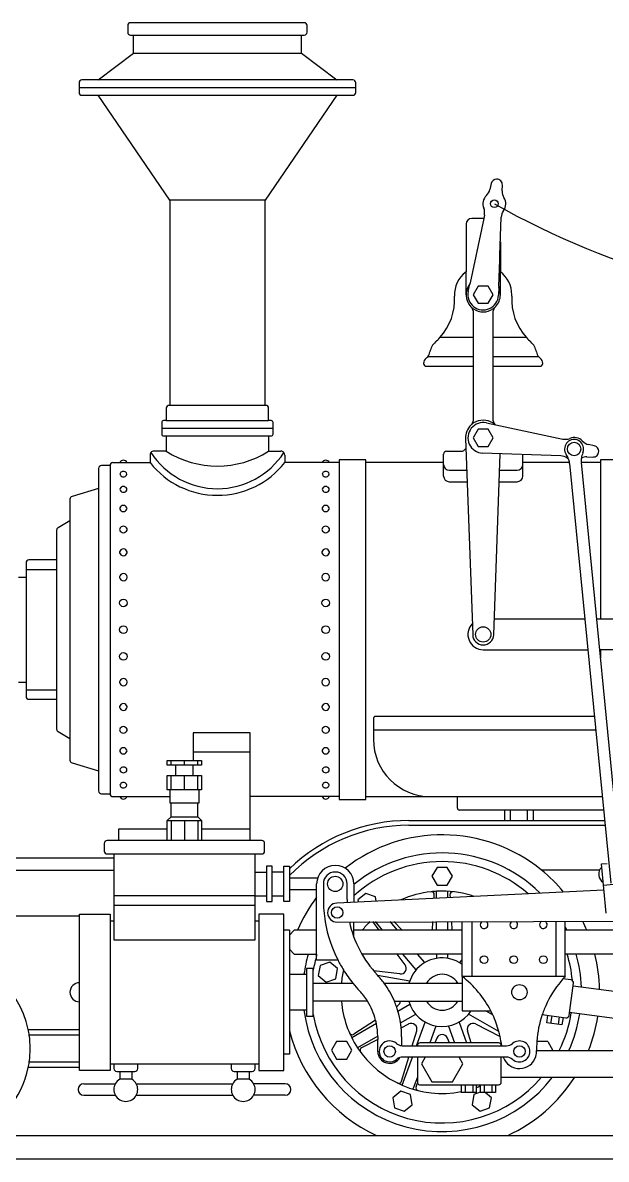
# Model space of a CAD drawing. Extents: x 0 to 30, y 0 to 8.9.
# Drawn here: x 5.57 to 10.15, y 0 to 8.93 of the extents above; entities that cross this region are included whole.
import ezdxf

# ---------------------------------------------------------------- set-up
doc = ezdxf.new("R2010")
doc.units = 0

msp = doc.modelspace()

# ---------------------------------------------------------------- linework, layer by layer
at = {"color": 7, "linetype": 'CONTINUOUS'}
for p, q in [((6.39375, 8.91), (6.39375, 8.8575)), ((7.78125, 8.9325), (6.41625, 8.9325)), ((7.80375, 8.8575), (7.80375, 8.91)), ((6.41625, 8.835), (6.43875, 8.835)), ((6.43875, 8.835), (7.75875, 8.835)), ((6.43875, 8.6925), (6.43875, 8.835)), ((7.75875, 8.6925), (7.75875, 8.835)), ((7.75875, 8.835), (7.78125, 8.835)), ((6.16125, 8.4825), (6.43875, 8.6925)), ((6.43875, 8.6925), (7.75875, 8.6925)), ((7.75875, 8.6925), (8.03625, 8.4825)), ((6.01125, 8.46), (6.01125, 8.385)), ((6.01125, 8.4225), (8.18625, 8.4225)), ((8.16375, 8.4825), (6.03375, 8.4825)), ((8.18625, 8.385), (8.18625, 8.46)), ((6.03375, 8.3625), (8.16375, 8.3625)), ((6.72375, 7.5375), (6.16125, 8.3625)), ((8.03625, 8.3625), (7.47375, 7.5375)), ((9.24945, 7.66785), (9.2397, 7.62195)), ((9.33675, 7.6101), (9.3384, 7.6569)), ((7.47375, 7.5375), (6.72375, 7.5375)), ((6.72375, 7.5375), (6.72375, 5.925)), ((7.47375, 5.925), (7.47375, 7.5375)), ((9.19725, 7.42125), (9.1917, 7.395)), ((9.0525, 7.35), (9.0525, 6.975)), ((9.1917, 7.395), (9.0846, 6.8886)), ((9.1917, 7.395), (9.0975, 7.395)), ((9.31875, 7.10625), (9.3294, 7.40505)), ((9.3099, 6.86025), (9.3225, 7.21095)), ((9.3225, 7.21095), (9.3225, 6.975)), ((9.0525, 6.795), (9.0525, 6.975)), ((9.3225, 6.795), (9.3225, 6.975)), ((9.07005, 6.8199), (9.0828, 6.88035)), ((9.0846, 6.8886), (9.0828, 6.88035)), ((9.1485, 6.8625), (9.1095, 6.795)), ((9.1095, 6.795), (9.1485, 6.7275)), ((9.22635, 6.8625), (9.1485, 6.8625)), ((9.26535, 6.795), (9.22635, 6.8625)), ((9.22635, 6.7275), (9.26535, 6.795)), ((9.3096, 6.85245), (9.30735, 6.79065)), ((9.3099, 6.86025), (9.3096, 6.85245)), ((9.1485, 6.7275), (9.22635, 6.7275)), ((9.1125, 6.4575), (9.1125, 6.648)), ((9.2625, 6.648), (9.2625, 6.4575)), ((9.1125, 6.4575), (8.84715, 6.4575)), ((9.1125, 6.3075), (9.1125, 6.4575)), ((9.2625, 6.4575), (9.2625, 6.3075)), ((9.52785, 6.4575), (9.2625, 6.4575)), ((9.1125, 6.3075), (8.7513, 6.3075)), ((9.1125, 6.2325), (9.1125, 6.3075)), ((9.2625, 6.3075), (9.2625, 6.2325)), ((9.62355, 6.3075), (9.2625, 6.3075)), ((8.74125, 6.2325), (9.1125, 6.2325)), ((9.1125, 5.82225), (9.1125, 6.2325)), ((9.2625, 6.2325), (9.2625, 5.82225)), ((9.2625, 6.2325), (9.63375, 6.2325)), ((6.69675, 5.9025), (6.69675, 5.805)), ((7.47825, 5.925), (6.71925, 5.925)), ((7.50075, 5.805), (7.50075, 5.9025)), ((6.66075, 5.79), (6.66075, 5.7)), ((6.66075, 5.745), (7.53675, 5.745)), ((6.69675, 5.805), (6.67575, 5.805)), ((6.69675, 5.805), (7.50075, 5.805)), ((7.52175, 5.805), (7.50075, 5.805)), ((7.53675, 5.7), (7.53675, 5.79)), ((9.1485, 5.7375), (9.1095, 5.67)), ((9.22635, 5.7375), (9.1485, 5.7375)), ((9.21225, 5.78745), (9.81375, 5.6601)), ((9.26535, 5.67), (9.22635, 5.7375)), ((6.67575, 5.685), (6.69675, 5.685)), ((6.69675, 5.685), (6.69675, 5.565)), ((6.69675, 5.685), (7.50075, 5.685)), ((7.50075, 5.685), (7.50075, 5.565)), ((7.50075, 5.685), (7.52175, 5.685)), ((9.04875, 5.6649), (9.105, 4.122)), ((9.1095, 5.67), (9.1485, 5.6025)), ((9.22635, 5.6025), (9.26535, 5.67)), ((6.69675, 5.565), (6.59925, 5.565)), ((7.50075, 5.565), (7.59825, 5.565)), ((8.87625, 5.46), (8.87625, 5.5425)), ((8.89875, 5.565), (9.0138, 5.565)), ((9.1485, 5.6025), (9.22635, 5.6025)), ((9.79755, 5.5281), (9.18315, 5.55)), ((9.26985, 4.122), (9.32175, 5.54505)), ((9.49875, 5.46), (9.49875, 5.53875)), ((10.0602, 5.60805), (10.01445, 5.61765)), ((6.255, 5.4525), (6.1875, 5.4525)), ((6.255, 5.4525), (6.255, 2.8725)), ((6.2775, 5.475), (6.56925, 5.475)), ((6.56925, 5.535), (6.56925, 5.475)), ((7.62825, 5.535), (7.62825, 5.475)), ((8.055, 5.475), (7.62825, 5.475)), ((8.265, 5.4975), (8.055, 5.4975)), ((8.055, 5.4975), (8.055, 2.8275)), ((8.265, 2.8275), (8.265, 5.4975)), ((8.87625, 5.475), (8.265, 5.475)), ((8.87625, 5.37), (8.87625, 5.46)), ((9.8658, 5.475), (9.49875, 5.475)), ((9.49875, 5.37), (9.49875, 5.46)), ((9.86655, 5.4687), (10.19025, 2.17125)), ((9.9591, 5.4777), (9.9594, 5.475)), ((10.11, 5.475), (9.9594, 5.475)), ((10.2828, 2.1804), (9.9594, 5.475)), ((10.00245, 5.52075), (10.0494, 5.51895)), ((10.32, 5.4975), (10.11, 5.4975)), ((10.11, 5.4975), (10.11, 4.245)), ((6.165, 5.43), (6.165, 2.895)), ((8.92125, 5.415), (9.0579, 5.415)), ((9.31695, 5.415), (9.45375, 5.415)), ((6.165, 5.2725), (5.95605, 5.2098)), ((8.92125, 5.325), (9.0612, 5.325)), ((9.31365, 5.325), (9.45375, 5.325)), ((5.94, 5.1882), (5.94, 3.1368)), ((5.94, 5.0175), (5.84625, 4.96395)), ((5.835, 4.94445), (5.835, 3.38055)), ((5.595, 4.6875), (5.595, 3.6375)), ((5.835, 4.71), (5.6175, 4.71)), ((5.535, 4.575), (5.595, 4.575)), ((5.595, 4.635), (5.835, 4.635)), ((9.9867, 4.245), (9.27435, 4.245)), ((15.405, 4.245), (10.08015, 4.245)), ((9.1875, 4.005), (10.01025, 4.005)), ((10.1037, 4.005), (10.11, 4.005)), ((15.405, 4.005), (10.1037, 4.005)), ((10.11, 4.005), (10.11, 3.94095)), ((5.535, 3.75), (5.595, 3.75)), ((5.595, 3.69), (5.835, 3.69)), ((5.6175, 3.615), (5.835, 3.615)), ((8.325, 3.465), (8.325, 3.3)), ((10.0617, 3.48), (8.34, 3.48)), ((5.84625, 3.36105), (5.94, 3.3075)), ((7.3575, 3.3525), (6.9075, 3.3525)), ((6.9075, 3.3525), (6.9075, 3.135)), ((7.3575, 2.85), (7.3575, 3.3525)), ((8.325, 3.375), (10.07205, 3.375)), ((6.705, 3.0975), (6.705, 3.135)), ((6.705, 3.135), (6.975, 3.135)), ((6.735, 3.0975), (6.735, 3.135)), ((6.84, 3.0975), (6.84, 3.135)), ((6.9075, 3.2025), (7.3575, 3.2025)), ((6.945, 3.0975), (6.945, 3.135)), ((6.975, 3.135), (6.975, 3.0975)), ((5.95605, 3.1152), (6.165, 3.0525)), ((6.975, 3.0975), (6.705, 3.0975)), ((6.7725, 3.015), (6.7725, 3.0975)), ((6.9075, 3.015), (6.9075, 3.0975)), ((6.705, 2.9025), (6.705, 3.015)), ((6.705, 3.015), (6.975, 3.015)), ((6.735, 2.9025), (6.735, 3.015)), ((6.84, 2.9025), (6.84, 3.015)), ((6.945, 2.9025), (6.945, 3.015)), ((6.975, 3.015), (6.975, 2.9025)), ((6.1875, 2.8725), (6.255, 2.8725)), ((6.975, 2.9025), (6.705, 2.9025)), ((6.7275, 2.85), (6.7275, 2.9025)), ((6.9525, 2.9025), (6.9525, 2.7975)), ((6.2775, 2.85), (6.7275, 2.85)), ((6.7275, 2.7975), (6.7275, 2.85)), ((6.9525, 2.7975), (6.7275, 2.7975)), ((6.735, 2.6925), (6.735, 2.7975)), ((6.945, 2.6925), (6.945, 2.7975)), ((7.3575, 2.595), (7.3575, 2.85)), ((8.055, 2.85), (7.3575, 2.85)), ((8.055, 2.8275), (8.265, 2.8275)), ((8.265, 2.85), (8.775, 2.85)), ((8.775, 2.85), (10.12365, 2.85)), ((8.985, 2.76), (8.985, 2.85)), ((6.735, 2.6925), (6.705, 2.6625)), ((6.735, 2.6925), (6.84, 2.6925)), ((6.84, 2.6925), (6.945, 2.6925)), ((6.945, 2.6925), (6.975, 2.6625)), ((10.13385, 2.745), (9, 2.745)), ((9.3543, 2.745), (9.3543, 2.6625)), ((9.3993, 2.745), (9.3993, 2.6625)), ((9.5343, 2.745), (9.5343, 2.6625)), ((9.5793, 2.745), (9.5793, 2.6625)), ((6.3225, 2.595), (6.3225, 2.505)), ((6.705, 2.595), (6.3225, 2.595)), ((6.705, 2.6625), (6.975, 2.6625)), ((6.705, 2.505), (6.705, 2.6625)), ((6.735, 2.6625), (6.735, 2.505)), ((6.84, 2.6625), (6.84, 2.505)), ((6.945, 2.6625), (6.945, 2.505)), ((6.975, 2.6625), (6.975, 2.505)), ((7.3575, 2.595), (6.975, 2.595)), ((7.3575, 2.505), (7.3575, 2.595)), ((8.6043, 2.6625), (10.14195, 2.6625)), ((8.6043, 2.625), (10.1457, 2.625)), ((7.4475, 2.505), (6.2325, 2.505)), ((6.21, 2.4825), (6.21, 2.4225)), ((7.47, 2.4225), (7.47, 2.4825)), ((3.9075, 2.37), (6.285, 2.37)), ((6.2325, 2.4), (7.4475, 2.4)), ((6.285, 2.4), (6.285, 1.725)), ((7.395, 1.725), (7.395, 2.4)), ((10.11675, 2.32065), (10.1616, 2.32515)), ((3.9075, 2.2725), (6.285, 2.2725)), ((7.395, 2.2575), (7.485, 2.2575)), ((7.53, 2.3025), (7.485, 2.3025)), ((7.485, 2.3025), (7.485, 2.025)), ((7.53, 2.025), (7.53, 2.3025)), ((7.62, 2.2575), (7.53, 2.2575)), ((7.62, 2.025), (7.62, 2.3025)), ((7.62, 2.3025), (7.665, 2.3025)), ((7.665, 2.3025), (7.665, 2.2821)), ((7.665, 2.2821), (7.665, 2.22915)), ((8.82465, 2.2935), (8.78445, 2.22375)), ((8.9052, 2.2935), (8.82465, 2.2935)), ((8.94555, 2.22375), (8.9052, 2.2935)), ((10.10235, 2.2725), (9.6459, 2.2725)), ((10.1547, 1.93425), (10.11675, 2.32065)), ((7.665, 2.22915), (7.665, 2.025)), ((7.8858, 2.20875), (7.665, 2.20875)), ((7.87875, 1.56375), (7.87875, 2.16375)), ((7.93125, 2.16375), (7.93125, 2.04225)), ((8.11875, 2.04225), (8.11875, 2.16375)), ((8.1711, 2.1597), (8.1711, 2.0202)), ((8.78445, 2.22375), (8.82465, 2.154)), ((8.82465, 2.154), (8.9052, 2.154)), ((8.9052, 2.154), (8.94555, 2.22375)), ((10.34235, 2.17185), (10.13355, 2.1507)), ((7.395, 2.07), (6.285, 2.07)), ((7.395, 2.07), (7.485, 2.07)), ((7.53, 2.07), (7.62, 2.07)), ((7.87875, 2.11875), (7.665, 2.11875)), ((10.13685, 2.11605), (8.03625, 2.0136)), ((8.26515, 2.0898), (8.2035, 2.03805)), ((8.3409, 2.06235), (8.26515, 2.0898)), ((8.34675, 2.02875), (8.3409, 2.06235)), ((8.802, 2.05095), (8.8035, 2.07915)), ((8.82, 2.05185), (8.82, 2.10615)), ((8.91, 2.0562), (8.91, 2.10615)), ((8.92635, 2.07915), (8.92755, 2.0571)), ((7.395, 1.995), (6.285, 1.995)), ((7.485, 2.025), (7.53, 2.025)), ((7.665, 2.025), (7.62, 2.025)), ((8.2035, 2.03805), (8.20635, 2.022)), ((5.0925, 1.9125), (6.015, 1.9125)), ((6.015, 1.9275), (6.255, 1.9275)), ((6.015, 0.6975), (6.015, 1.9275)), ((6.255, 1.9275), (6.255, 0.6975)), ((7.62, 1.9275), (7.425, 1.9275)), ((7.425, 1.9275), (7.425, 0.6975)), ((7.62, 0.6975), (7.62, 1.9275)), ((6.255, 1.875), (6.285, 1.875)), ((7.395, 1.875), (7.425, 1.875)), ((7.665, 1.8), (7.62, 1.8)), ((7.7025, 1.8), (7.665, 1.7625)), ((7.665, 1.8), (7.665, 0.825)), ((7.87875, 1.8), (7.7025, 1.8)), ((8.04015, 1.86375), (10.70445, 1.8735)), ((8.1711, 1.746), (8.1711, 1.8642)), ((9.0225, 1.8), (8.17125, 1.8)), ((8.3703, 1.8), (8.3196, 1.86765)), ((8.39715, 1.8), (8.34045, 1.86765)), ((8.5146, 1.8), (8.45775, 1.8678)), ((8.48625, 1.8678), (8.5497, 1.8)), ((8.7882, 1.8), (8.79195, 1.8681)), ((8.82, 1.8), (8.82, 1.86825)), ((8.91, 1.8), (8.91, 1.86825)), ((8.9379, 1.8684), (8.9418, 1.8)), ((9.0225, 1.8), (9.0225, 1.8684)), ((9.0225, 1.6125), (9.0225, 1.8)), ((9.0975, 1.86855), (9.0975, 1.437)), ((9.7575, 1.8693), (9.7575, 1.437)), ((9.8325, 1.82535), (9.8325, 1.86945)), ((9.8325, 1.8), (9.8325, 1.82535)), ((9.8325, 1.6125), (9.8325, 1.8)), ((10.26, 1.8), (9.8325, 1.8)), ((6.285, 1.725), (7.395, 1.725)), ((7.665, 1.65), (7.7025, 1.6125)), ((7.7025, 1.6125), (7.87875, 1.6125)), ((7.87875, 1.6125), (7.87875, 1.60065)), ((9.0225, 1.6125), (8.23335, 1.6125)), ((8.57385, 1.52835), (8.51085, 1.6125)), ((8.5545, 1.6125), (8.65935, 1.48755)), ((8.72835, 1.5453), (8.67195, 1.6125)), ((8.82, 1.6125), (8.82, 1.57875)), ((8.91, 1.57875), (8.91, 1.6125)), ((9.0225, 1.5702), (9.0225, 1.6125)), ((9.8325, 1.437), (9.8325, 1.6125)), ((10.35, 1.6125), (9.8325, 1.6125)), ((8.0466, 1.56375), (7.87875, 1.56375)), ((7.9059, 1.5225), (7.8918, 1.44315)), ((7.9815, 1.5501), (7.9059, 1.5225)), ((8.04315, 1.49835), (7.9815, 1.5501)), ((9.0225, 1.5702), (9.00165, 1.5453)), ((9.0225, 1.5318), (9.0225, 1.5702)), ((9.0225, 1.437), (9.0225, 1.5318)), ((7.665, 1.4535), (7.8, 1.4535)), ((7.8, 1.5), (7.8, 1.125)), ((7.8525, 1.5), (7.8, 1.5)), ((7.8525, 1.125), (7.8525, 1.5)), ((7.8918, 1.44315), (7.9536, 1.3914)), ((8.0292, 1.419), (8.04315, 1.49835)), ((8.5326, 1.45665), (8.3259, 1.4814)), ((8.3562, 1.44795), (8.6106, 1.4031)), ((9.0225, 1.437), (9.0225, 1.167)), ((9.8325, 1.437), (9.0225, 1.437)), ((7.8525, 1.383), (8.16405, 1.383)), ((7.9536, 1.3914), (8.0292, 1.419)), ((8.4096, 1.383), (9.0225, 1.383)), ((9.87735, 1.4091), (9.81465, 1.41765)), ((9.8625, 1.13115), (9.8967, 1.3839)), ((10.5342, 1.275), (9.89355, 1.36155)), ((7.8, 1.1715), (7.665, 1.1715)), ((8.27865, 1.242), (7.8525, 1.242)), ((8.48955, 1.242), (9.0225, 1.242)), ((8.5053, 1.2012), (8.5176, 1.2093)), ((8.51745, 1.16385), (8.61195, 1.2183)), ((9.0225, 1.167), (9.0924, 1.167)), ((9.0924, 1.167), (9.207, 1.167)), ((9.207, 1.167), (9.26265, 1.1349)), ((9.207, 1.167), (9.2469, 1.167)), ((7.8, 1.125), (7.8525, 1.125)), ((8.3421, 1.09455), (8.1702, 0.98235)), ((8.53785, 1.07175), (8.65695, 1.14045)), ((8.66415, 0.8925), (8.73165, 1.07775)), ((8.99835, 1.07775), (9.05745, 0.915)), ((9.3108, 1.00305), (9.07305, 1.14045)), ((9.6615, 1.13565), (9.6513, 1.137)), ((9.6513, 1.137), (9.83715, 1.1118)), ((9.6879, 1.07145), (9.696, 1.13085)), ((9.7257, 1.12695), (9.7176, 1.0674)), ((9.7851, 1.11885), (9.77715, 1.05945)), ((9.81495, 1.1148), (9.80685, 1.0554)), ((11.6298, 0.915), (9.8655, 1.15335)), ((5.6121, 1.02), (6.015, 1.02)), ((8.34855, 1.06635), (8.15505, 0.9546)), ((8.5428, 1.0335), (8.6019, 1.06335)), ((8.62965, 0.8925), (8.66535, 1.01025)), ((8.81625, 1.047), (8.7681, 0.915)), ((8.91375, 1.047), (8.96175, 0.915)), ((9.09345, 0.915), (9.06465, 1.01025)), ((9.12795, 1.06335), (9.31995, 0.96615)), ((9.80685, 1.0554), (9.6879, 1.07145)), ((6.015, 0.975), (5.62005, 0.975)), ((8.0355, 0.92655), (7.9953, 0.8568)), ((8.11605, 0.92655), (8.0355, 0.92655)), ((8.15625, 0.8568), (8.11605, 0.92655)), ((8.3586, 0.96825), (8.20005, 0.8766)), ((8.35875, 0.9402), (8.23155, 0.87585)), ((8.35875, 0.9402), (8.2317, 0.876)), ((8.35875, 0.96345), (8.35875, 0.9402)), ((8.35875, 0.8475), (8.35875, 0.9402)), ((8.54625, 0.96345), (8.54625, 0.89295)), ((9.3075, 0.915), (8.6925, 0.915)), ((8.8236, 0.9525), (8.80755, 0.915)), ((8.92245, 0.915), (8.90625, 0.9525)), ((9.6138, 0.92655), (9.609, 0.92655)), ((9.69435, 0.92655), (9.6138, 0.92655)), ((9.69435, 0.92655), (9.73575, 0.855)), ((7.665, 0.825), (7.62, 0.825)), ((7.9953, 0.8568), (8.0355, 0.78705)), ((8.11605, 0.78705), (8.15625, 0.8568)), ((8.5545, 0.8925), (9.3705, 0.8925)), ((9.33, 0.8925), (9.33285, 0.8925)), ((9.6072, 0.855), (10.71855, 0.855)), ((6.015, 0.72), (5.6121, 0.72)), ((5.62005, 0.765), (6.015, 0.765)), ((6.255, 0.75), (7.425, 0.75)), ((6.285, 0.75), (6.285, 0.7125)), ((6.4725, 0.7125), (6.4725, 0.75)), ((7.2075, 0.75), (7.2075, 0.7125)), ((7.395, 0.7125), (7.395, 0.75)), ((8.0355, 0.78705), (8.11605, 0.78705)), ((8.54505, 0.61305), (8.60235, 0.8025)), ((8.5512, 0.582), (8.63145, 0.8025)), ((9.3705, 0.8025), (8.5545, 0.8025)), ((8.67, 0.8025), (8.67, 0.6075)), ((8.7324, 0.8025), (8.7021, 0.75)), ((8.7021, 0.75), (8.78355, 0.609)), ((8.9463, 0.609), (9.02775, 0.75)), ((9.02775, 0.75), (8.99745, 0.8025)), ((9.33, 0.645), (9.33, 0.8025)), ((6.255, 0.6975), (6.015, 0.6975)), ((6.3075, 0.69), (6.45, 0.69)), ((6.33225, 0.69), (6.33225, 0.63)), ((6.42525, 0.63), (6.33225, 0.63)), ((6.42525, 0.69), (6.42525, 0.63)), ((7.23, 0.69), (7.3725, 0.69)), ((7.25475, 0.69), (7.25475, 0.63)), ((7.34775, 0.63), (7.25475, 0.63)), ((7.34775, 0.69), (7.34775, 0.63)), ((7.425, 0.6975), (7.62, 0.6975)), ((8.67, 0.64515), (8.6358, 0.55125)), ((9.33, 0.6075), (9.33, 0.645)), ((9.33, 0.645), (10.71855, 0.645)), ((6.04875, 0.59355), (6.2964, 0.59355)), ((6.46095, 0.59355), (7.2189, 0.59355)), ((7.63125, 0.59355), (7.38345, 0.59355)), ((8.6604, 0.57105), (8.67195, 0.59805)), ((8.6925, 0.585), (9.3075, 0.585)), ((8.78355, 0.609), (8.9463, 0.609)), ((9.015, 0.585), (9.015, 0.53175)), ((9.045, 0.585), (9.045, 0.525)), ((9.105, 0.585), (9.105, 0.525)), ((9.135, 0.56475), (9.135, 0.585)), ((9.135, 0.525), (9.135, 0.56475)), ((9.165, 0.585), (9.165, 0.5763)), ((9.165, 0.5763), (9.165, 0.5262)), ((9.195, 0.585), (9.195, 0.525)), ((9.255, 0.585), (9.255, 0.525)), ((9.285, 0.585), (9.285, 0.525)), ((6.04875, 0.50355), (6.2964, 0.50355)), ((6.46095, 0.50355), (7.2189, 0.50355)), ((7.63125, 0.50355), (7.38345, 0.50355)), ((8.53935, 0.5355), (8.47755, 0.48375)), ((8.47755, 0.48375), (8.49165, 0.4044)), ((8.61495, 0.5079), (8.53935, 0.5355)), ((8.6289, 0.4287), (8.61495, 0.5079)), ((9.015, 0.525), (9.015, 0.53175)), ((9.135, 0.525), (9.015, 0.525)), ((9.1149, 0.5079), (9.10095, 0.4287)), ((9.165, 0.5262), (9.1149, 0.5079)), ((9.165, 0.525), (9.165, 0.5262)), ((9.2031, 0.525), (9.165, 0.525)), ((9.285, 0.525), (9.2031, 0.525)), ((9.2523, 0.48375), (9.2031, 0.525)), ((9.23835, 0.4044), (9.2523, 0.48375)), ((8.49165, 0.4044), (8.56725, 0.37695)), ((8.56725, 0.37695), (8.6289, 0.4287)), ((9.10095, 0.4287), (9.1626, 0.37695)), ((9.1626, 0.37695), (9.23835, 0.4044)), ((0, 0.1875), (30, 0.1875)), ((30, 0), (0, 0))]:
    msp.add_line(p, q, dxfattribs=at)
for centre, radius in [((9.27525, 7.5096), 0.03), ((9.9021, 5.58225), 0.0525), ((6.36, 4.3725), 0.03), ((7.95, 4.3725), 0.03), ((6.36, 4.1625), 0.03), ((7.95, 4.1625), 0.03), ((9.1875, 4.125), 0.06), ((6.36, 3.9525), 0.03), ((7.95, 3.9525), 0.03), ((8.025, 2.16375), 0.06), ((8.04, 1.93875), 0.045), ((9.195, 1.569), 0.03), ((9.4275, 1.569), 0.03), ((9.66, 1.569), 0.03), ((9.4725, 1.3125), 0.06), ((8.4525, 0.8475), 0.045), ((9.4725, 0.8475), 0.045)]:
    msp.add_circle(centre, radius, dxfattribs=at)
for centre, radius, start, end in [((6.41625, 8.91), 0.0225, 90, 180), ((7.78125, 8.91), 0.0225, 0, 90), ((6.41625, 8.8575), 0.0225, 180, 270), ((7.78125, 8.8575), 0.0225, 270, 360), ((6.03375, 8.46), 0.0225, 90, 180), ((8.16375, 8.46), 0.0225, 0, 90), ((6.03375, 8.385), 0.0225, 180, 270), ((8.16375, 8.385), 0.0225, 270, 360), ((9.2934, 7.65855), 0.045, 90, 168.0546), ((9.2934, 7.65855), 0.045, 357.945, 450), ((9.15165, 7.64055), 0.09, 313.3242, 348.0546), ((9.42675, 7.6068), 0.09, 177.9459, 212.6759), ((9.27525, 7.5096), 0.09, 133.3236, 202.7857), ((12.57735, 13.3968), 6.75, 240.7109, 294.7649), ((9.27525, 7.5096), 0.09, 323.2148, 392.6764), ((9.1092, 7.43985), 0.09, 348.0546, 382.7848), ((9.4194, 7.4019), 0.09, 143.2146, 177.9451), ((9.0975, 7.35), 0.045, 90, 180), ((9.1875, 6.795), 0.225, 126.87, 183.0253), ((9.1875, 6.795), 0.225, 0, 53.1303), ((9.1875, 6.795), 0.135, 140.7887, 224.4148), ((9.1875, 6.795), 0.12, 168.0545, 357.945), ((9.1875, 6.795), 0.135, 315.5847, 360), ((9.1875, 6.795), 0.135, 0, 25.2117), ((9.1875, 6.795), 0.225, 356.9744, 360), ((8.5134, 6.7593), 0.45, 317.8689, 363.0254), ((9.1875, 6.795), 0.135, 224.4148, 236.2508), ((9.0375, 6.648), 0.075, 0, 44.4158), ((9.1875, 6.795), 0.135, 303.7492, 315.5847), ((9.3375, 6.648), 0.075, 135.585, 180), ((9.86145, 6.7593), 0.45, 176.9746, 222.1309), ((9.1875, 6.795), 0.135, 236.2508, 303.7492), ((8.5134, 6.7593), 0.45, 311.6867, 317.8689), ((9.86145, 6.7593), 0.45, 222.1309, 228.3131), ((8.69535, 6.35745), 0.075, 318.1753, 350.4028), ((8.9025, 6.3225), 0.135, 131.6869, 170.402), ((9.4725, 6.3225), 0.135, 9.598, 48.3131), ((9.6795, 6.35745), 0.075, 189.5983, 221.8255), ((8.77125, 6.255), 0.0525, 126.4827, 180), ((8.74125, 6.255), 0.0225, 180, 270), ((8.69535, 6.35745), 0.075, 306.4839, 318.1753), ((9.6795, 6.35745), 0.075, 221.8255, 233.5167), ((9.63375, 6.255), 0.0225, 270, 360), ((9.60375, 6.255), 0.0525, 0, 53.5173), ((6.71925, 5.9025), 0.0225, 90, 180), ((7.47825, 5.9025), 0.0225, 0, 90), ((9.0375, 5.82225), 0.075, 314.5673, 360), ((9.1875, 5.67), 0.13875, 57.2794, 122.7206), ((9.3375, 5.82225), 0.075, 180, 221.2216), ((6.67575, 5.79), 0.015, 90, 180), ((7.52175, 5.79), 0.015, 0, 90), ((9.1875, 5.67), 0.13875, 134.5685, 182.0863), ((9.1875, 5.67), 0.12, 78.0543, 267.945), ((9.1875, 5.67), 0.13875, 122.7206, 134.5685), ((9.1875, 5.67), 0.13875, 47.7012, 57.2794), ((6.67575, 5.7), 0.015, 180, 270), ((7.52175, 5.7), 0.015, 270, 360), ((9.83235, 5.74815), 0.09, 258.0546, 292.7848), ((9.9021, 5.58225), 0.075, 0, 214.7601), ((9.9021, 5.58225), 0.09, 43.3236, 112.7857), ((10.03305, 5.7057), 0.09, 223.3242, 258.0546), ((6.59925, 5.535), 0.03, 140.363, 180), ((7.09875, 5.89365), 0.62325, 213.0087, 326.9913), ((6.59925, 5.535), 0.03, 90, 140.363), ((7.09875, 6.19815), 0.75, 237.5883, 302.4118), ((7.59825, 5.535), 0.03, 39.637, 90), ((7.59825, 5.535), 0.03, 0, 39.637), ((8.89875, 5.5425), 0.0225, 90, 180), ((9.0138, 5.61), 0.045, 270, 327.388), ((9.7173, 5.454), 0.15, 19.1958, 34.7592), ((10.10835, 5.4924), 0.15, 156.4552, 172.6673), ((9.9021, 5.58225), 0.075, 336.4557, 360), ((10.0509, 5.56395), 0.045, 267.945, 360), ((10.0509, 5.56395), 0.045, 0, 78.0546), ((6.1875, 5.43), 0.0225, 90, 180), ((6.2775, 5.4525), 0.0225, 90, 180), ((6.36, 5.4645), 0.03, 20.4873, 159.5127), ((7.09875, 5.89365), 0.675, 218.3306, 321.6694), ((7.95, 5.4645), 0.03, 20.4873, 159.5127), ((8.92125, 5.46), 0.045, 180, 270), ((9.45375, 5.46), 0.045, 270, 360), ((9.79425, 5.4381), 0.09, 53.2135, 87.945), ((9.9021, 5.58225), 0.09, 233.2153, 241.3227), ((9.7173, 5.454), 0.15, 8.0578, 19.1958), ((9.7173, 5.454), 0.15, 5.6075, 8.0578), ((10.10835, 5.4924), 0.15, 172.6673, 185.6076), ((9.9993, 5.43075), 0.09, 87.9459, 116.1643), ((6.348, 5.385), 0.015, 143.1301, 216.8743), ((6.36, 5.376), 0.03, 36.8704, 143.1296), ((6.36, 5.394), 0.03, 216.8704, 323.1296), ((6.372, 5.385), 0.015, 323.129, 396.8666), ((7.938, 5.385), 0.015, 143.1334, 216.871), ((7.95, 5.376), 0.03, 36.8704, 143.1296), ((7.95, 5.394), 0.03, 216.8704, 323.1296), ((7.962, 5.385), 0.015, 323.1257, 396.8699), ((8.92125, 5.37), 0.045, 180, 270), ((9.45375, 5.37), 0.045, 270, 360), ((6.34695, 5.265), 0.015, 150.0043, 210.0051), ((6.36, 5.2575), 0.03, 30.0018, 149.9996), ((6.3729, 5.265), 0.015, 329.9921, 389.9984), ((7.93695, 5.265), 0.015, 150.0016, 210.0079), ((7.95, 5.2575), 0.03, 30.0004, 149.9982), ((7.9629, 5.265), 0.015, 329.9949, 389.9957), ((5.9625, 5.1882), 0.0225, 106.701, 180), ((6.36, 5.2725), 0.03, 210.0004, 329.9982), ((7.95, 5.2725), 0.03, 210.0018, 329.9996), ((6.3462, 5.115), 0.015, 156.4226, 203.5774), ((6.36, 5.109), 0.03, 23.5763, 156.4237), ((6.36, 5.121), 0.03, 203.5763, 336.4237), ((6.37365, 5.115), 0.015, 336.4247, 383.5753), ((7.9362, 5.115), 0.015, 156.4247, 203.5753), ((7.95, 5.109), 0.03, 23.5763, 156.4237), ((7.95, 5.121), 0.03, 203.5763, 336.4237), ((7.96365, 5.115), 0.015, 336.4226, 383.5774), ((5.8575, 4.94445), 0.0225, 119.7467, 180), ((6.3456, 4.95), 0.015, 162.5466, 197.4587), ((6.36, 4.9455), 0.03, 17.4569, 162.5439), ((6.36, 4.9545), 0.03, 197.4561, 342.5431), ((6.37425, 4.95), 0.015, 342.5397, 377.4551), ((7.9356, 4.95), 0.015, 162.5449, 197.4603), ((7.95, 4.9455), 0.03, 17.4561, 162.5431), ((7.95, 4.9545), 0.03, 197.4569, 342.5439), ((7.96425, 4.95), 0.015, 342.5413, 377.4534), ((6.3453, 4.77), 0.015, 168.464, 191.5414), ((6.36, 4.767), 0.03, 11.5387, 168.4613), ((6.36, 4.773), 0.03, 191.5387, 348.4613), ((6.3747, 4.77), 0.015, 348.4586, 371.536), ((7.9353, 4.77), 0.015, 168.464, 191.5414), ((7.95, 4.767), 0.03, 11.5387, 168.4613), ((7.95, 4.773), 0.03, 191.5387, 348.4613), ((7.9647, 4.77), 0.015, 348.4586, 371.536), ((5.6175, 4.6875), 0.0225, 90, 180), ((6.345, 4.575), 0.015, 174.259, 185.7356), ((6.36, 4.5735), 0.03, 5.7389, 174.2614), ((6.36, 4.5765), 0.03, 185.7386, 354.2611), ((6.37485, 4.575), 0.015, 354.2639, 365.7416), ((7.935, 4.575), 0.015, 174.2584, 185.7361), ((7.95, 4.5735), 0.03, 5.7386, 174.2611), ((7.95, 4.5765), 0.03, 185.7389, 354.2614), ((7.96485, 4.575), 0.015, 354.2644, 365.741), ((9.1875, 4.125), 0.12, 135.5197, 270), ((9.1875, 4.125), 0.0825, 182.0868, 357.9132), ((9.1875, 4.125), 0.0825, 357.9132, 360), ((6.36, 3.7485), 0.03, 5.7389, 174.2614), ((7.95, 3.7485), 0.03, 5.7386, 174.2611), ((6.345, 3.75), 0.015, 174.2644, 185.741), ((6.36, 3.7515), 0.03, 185.7386, 354.2611), ((6.37485, 3.75), 0.015, 354.2584, 365.7361), ((7.935, 3.75), 0.015, 174.2639, 185.7416), ((7.95, 3.7515), 0.03, 185.7389, 354.2614), ((7.96485, 3.75), 0.015, 354.259, 365.7356), ((5.6175, 3.6375), 0.0225, 180, 270), ((6.36, 3.552), 0.03, 11.536, 168.464), ((7.95, 3.552), 0.03, 11.536, 168.464), ((6.3453, 3.555), 0.015, 168.464, 191.536), ((6.36, 3.558), 0.03, 191.536, 348.464), ((6.3747, 3.555), 0.015, 348.464, 371.536), ((7.9353, 3.555), 0.015, 168.464, 191.536), ((7.95, 3.558), 0.03, 191.536, 348.464), ((7.9647, 3.555), 0.015, 348.464, 371.536), ((6.36, 3.3705), 0.03, 17.4595, 162.5413), ((7.95, 3.3705), 0.03, 17.4587, 162.5405), ((8.34, 3.465), 0.015, 90, 180), ((5.8575, 3.38055), 0.0225, 180, 240.2533), ((6.3456, 3.375), 0.015, 162.5413, 197.4587), ((6.36, 3.3795), 0.03, 197.4587, 342.5405), ((6.37425, 3.375), 0.015, 342.5397, 377.4603), ((7.9356, 3.375), 0.015, 162.5397, 197.4603), ((7.95, 3.3795), 0.03, 197.4595, 342.5413), ((7.96425, 3.375), 0.015, 342.5413, 377.4587), ((6.3462, 3.21), 0.015, 156.4226, 203.5774), ((6.36, 3.204), 0.03, 23.5763, 156.4237), ((6.37365, 3.21), 0.015, 336.4247, 383.5753), ((7.9362, 3.21), 0.015, 156.4247, 203.5753), ((7.95, 3.204), 0.03, 23.5763, 156.4237), ((7.96365, 3.21), 0.015, 336.4226, 383.5774), ((8.775, 3.3), 0.45, 180, 270), ((5.9625, 3.1368), 0.0225, 180, 253.299), ((6.36, 3.216), 0.03, 203.5763, 336.4237), ((7.95, 3.216), 0.03, 203.5763, 336.4237), ((6.34695, 3.06), 0.015, 149.9996, 210.0004), ((6.36, 3.0525), 0.03, 30.0018, 149.9996), ((6.36, 3.0675), 0.03, 210.0004, 329.9982), ((6.3729, 3.06), 0.015, 329.9969, 390.0031), ((7.93695, 3.06), 0.015, 149.9969, 210.0031), ((7.95, 3.0525), 0.03, 30.0004, 149.9982), ((7.95, 3.0675), 0.03, 210.0018, 329.9996), ((7.9629, 3.06), 0.015, 329.9996, 390.0004), ((6.348, 2.94), 0.015, 143.1301, 216.8743), ((6.36, 2.931), 0.03, 36.8704, 143.1296), ((6.372, 2.94), 0.015, 323.129, 396.8666), ((7.938, 2.94), 0.015, 143.1334, 216.871), ((7.95, 2.931), 0.03, 36.8704, 143.1296), ((7.962, 2.94), 0.015, 323.1257, 396.8699), ((6.1875, 2.895), 0.0225, 180, 270), ((6.2775, 2.8725), 0.0225, 180, 270), ((6.36, 2.949), 0.03, 216.8704, 323.1296), ((7.95, 2.949), 0.03, 216.8704, 323.1296), ((6.36, 2.8605), 0.03, 200.486, 339.514), ((7.95, 2.8605), 0.03, 200.486, 339.514), ((9, 2.76), 0.015, 180, 270.071), ((8.6043, 1.3125), 1.35, 90, 134.0932), ((8.6043, 1.3125), 1.3125, 90, 135.7013), ((6.2325, 2.4825), 0.0225, 90, 180), ((7.4475, 2.4825), 0.0225, 0, 90), ((8.865, 1.3125), 1.2375, 50.8739, 128.0114), ((6.2325, 2.4225), 0.0225, 180, 270), ((7.4475, 2.4225), 0.0225, 270, 360), ((8.865, 1.3125), 1.095, 45.3537, 129.3173), ((8.865, 1.3125), 1.0275, 90, 132.4684), ((8.865, 1.3125), 1.0275, 48.9143, 90), ((8.025, 2.16375), 0.14625, 0, 180), ((8.025, 2.16375), 0.09375, 0, 180), ((8.865, 1.3125), 1.2375, 39.554, 50.8739), ((10.17, 2.2401), 0.075, 132.4773, 238.7379), ((8.865, 1.3125), 1.2375, 142.8417, 156.8001), ((8.865, 1.3125), 0.795, 96.235, 114.0955), ((8.781, 2.08035), 0.0225, 356.8529, 456.234), ((8.865, 1.3125), 0.795, 93.245, 96.235), ((8.865, 1.3125), 0.795, 90, 93.245), ((8.865, 1.3125), 0.795, 71.4847, 90), ((8.94885, 2.0805), 0.0225, 83.766, 183.1489), ((8.98125, 2.04225), 1.05, 180, 189.5997), ((8.04, 1.93875), 0.075, 92.79, 270.2098), ((8.98125, 2.04225), 0.8625, 180, 181.6348), ((8.98125, 2.04225), 1.05, 189.5997, 207.114), ((8.98125, 2.04225), 0.8625, 191.7096, 223.5579), ((8.865, 1.3125), 0.795, 135.7151, 142.1782), ((9.195, 1.8435), 0.03, 123.0392, 360), ((9.195, 1.8435), 0.03, 0, 57.026), ((9.4275, 1.8435), 0.03, 122.0675, 360), ((9.4275, 1.8435), 0.03, 0, 57.9946), ((9.66, 1.8435), 0.03, 121.0696, 360), ((9.66, 1.8435), 0.03, 0, 58.988), ((8.865, 1.3125), 1.095, 26.4365, 27.925), ((8.865, 1.3125), 1.2375, 23.1999, 26.7535), ((8.865, 1.3125), 1.095, 164.0992, 172.6017), ((8.865, 1.3125), 1.0275, 5.3164, 16.976), ((8.865, 1.3125), 1.095, 2.1026, 15.9008), ((8.865, 1.3125), 1.2375, 0.965, 14.0297), ((4.89, 0.87), 0.73755, 11.7345, 168.2655), ((8.865, 1.3125), 1.0275, 163.71, 170.1979), ((8.98125, 2.04225), 1.05, 207.114, 211.8741), ((8.53785, 1.50135), 0.045, 263.1499, 396.8517), ((8.865, 1.3125), 0.27, 120.4057, 164.8642), ((8.865, 1.3125), 0.27, 99.5943, 120.4057), ((8.865, 1.3125), 0.27, 54.3148, 99.5943), ((8.865, 1.3125), 0.795, 167.2582, 174.9124), ((8.98125, 2.04225), 1.05, 211.8741, 218.8958), ((7.83375, 0.96345), 0.7125, 42.8363, 43.2333), ((7.83375, 0.96345), 0.7125, 36.0725, 42.8363), ((8.865, 1.3125), 0.141, 29.9996, 150.0004), ((8.51475, 0.78675), 0.825, 27.4446, 52.014), ((10.43205, 0.87045), 0.825, 136.6261, 138.4511), ((6.015, 1.3125), 0.075, 90, 270), ((8.98125, 2.04225), 1.05, 218.8958, 223.2332), ((7.83375, 0.96345), 0.7125, 23.0114, 36.0725), ((10.43205, 0.87045), 0.825, 142.1374, 157.9466), ((10.43205, 0.87045), 0.825, 138.4511, 142.1374), ((9.87435, 1.3869), 0.0225, 352.3029, 442.3052), ((7.83375, 0.96345), 0.525, 32.0411, 43.2333), ((8.865, 1.3125), 1.095, 187.3984, 322.4402), ((8.865, 1.3125), 0.795, 185.0877, 213.245), ((7.83375, 0.96345), 0.525, 14.4596, 32.0411), ((7.83375, 0.96345), 0.7125, 19.4916, 23.0114), ((7.83375, 0.96345), 0.7125, 16.3322, 19.4916), ((7.83375, 0.96345), 0.7125, 8.7394, 16.3322), ((8.493, 1.24695), 0.045, 303.148, 353.7127), ((8.865, 1.3125), 0.27, 195.1361, 327.3918), ((8.865, 1.3125), 0.141, 210.0002, 329.9996), ((8.51475, 0.78675), 0.825, 24.9554, 27.4446), ((10.43205, 0.87045), 0.825, 157.9466, 161.1514), ((8.865, 1.3125), 1.0275, 189.8021, 319.4859), ((7.83375, 0.96345), 0.525, 11.2959, 14.4596), ((8.51475, 0.78675), 0.825, 15.2034, 24.9554), ((10.43205, 0.87045), 0.825, 161.1514, 176.0938), ((8.865, 1.3125), 1.0275, 333.5603, 350.9852), ((9.84015, 1.13415), 0.0225, 262.3016, 352.3029), ((8.865, 1.3125), 1.095, 335.3037, 351.0666), ((8.865, 1.3125), 1.2375, 338.3031, 351.2091), ((4.89, 0.87), 0.73755, 8.1846, 11.7345), ((8.865, 1.3125), 1.2375, 194.1411, 245.38), ((8.1579, 1.00125), 0.0225, 203.7652, 303.1505), ((7.83375, 0.96345), 0.525, 0.5204, 11.2959), ((7.83375, 0.96345), 0.7125, 5.6352, 8.7394), ((7.83375, 0.96345), 0.7125, 0, 5.6352), ((8.62215, 1.02315), 0.045, 343.1483, 476.8522), ((9.1077, 1.02315), 0.045, 63.1494, 196.8517), ((8.51475, 0.78675), 0.825, 12.5625, 15.2034), ((4.89, 0.87), 0.73755, 0, 8.1846), ((7.83375, 0.96345), 0.525, 0, 0.5204), ((8.4525, 0.8475), 0.0825, 49.6328, 310.3672), ((8.5545, 0.9675), 0.075, 229.6322, 263.6761), ((8.6925, 0.8925), 0.0225, 90, 180), ((8.865, 0.93495), 0.045, 23.1485, 156.8523), ((9.3075, 0.8925), 0.0225, 0, 90), ((8.51475, 0.78675), 0.825, 7.3635, 12.5625), ((9.3705, 0.9675), 0.075, 270, 310.3678), ((9.4725, 0.8475), 0.0825, 0, 130.3672), ((10.43205, 0.87045), 0.825, 176.0938, 181.5923), ((4.89, 0.87), 0.73755, 351.8154, 360), ((8.865, 1.3125), 0.795, 213.245, 280.8758), ((8.2419, 0.8559), 0.0225, 117.1931, 216.2339), ((8.2419, 0.8559), 0.0225, 116.8501, 117.1931), ((8.4525, 0.8475), 0.09375, 180, 329.0791), ((8.5545, 0.9675), 0.075, 263.6761, 270), ((9.4725, 0.8475), 0.135, 199.4713, 343.1134), ((9.4725, 0.8475), 0.0825, 229.6328, 360), ((9.4725, 0.8475), 0.135, 343.1134, 363.1851), ((4.89, 0.87), 0.73755, 292.2771, 348.2656), ((4.89, 0.87), 0.73755, 348.2656, 351.8154), ((8.5545, 0.7275), 0.075, 106.7263, 130.3678), ((8.5545, 0.7275), 0.075, 90, 106.7263), ((9.3705, 0.7275), 0.075, 49.6322, 90), ((6.3075, 0.7125), 0.0225, 180, 270), ((6.37875, 0.54855), 0.09375, 119.7358, 151.315), ((6.37875, 0.54855), 0.09375, 28.685, 60.265), ((6.45, 0.7125), 0.0225, 270, 360), ((7.23, 0.7125), 0.0225, 180, 270), ((7.30125, 0.54855), 0.09375, 119.7358, 151.315), ((7.30125, 0.54855), 0.09375, 28.685, 60.265), ((7.3725, 0.7125), 0.0225, 270, 360), ((8.865, 1.3125), 1.2375, 294.62, 327.3576), ((6.04875, 0.54855), 0.045, 90, 270), ((6.37875, 0.54855), 0.09375, 151.315, 208.685), ((6.37875, 0.54855), 0.09375, 331.315, 388.685), ((7.30125, 0.54855), 0.09375, 151.315, 208.685), ((7.30125, 0.54855), 0.09375, 331.315, 388.685), ((7.63125, 0.54855), 0.045, 270, 450), ((8.52345, 0.6195), 0.0225, 243.7648, 343.1504), ((8.6811, 0.5622), 0.0225, 156.8547, 256.2337), ((8.6925, 0.6075), 0.0225, 180, 204.75), ((8.6925, 0.6075), 0.0225, 204.75, 270), ((8.865, 1.3125), 0.795, 289.8539, 292.1701), ((9.3075, 0.6075), 0.0225, 270, 360), ((6.37875, 0.54855), 0.09375, 208.685, 331.315), ((7.30125, 0.54855), 0.09375, 208.685, 331.315)]:
    msp.add_arc(centre, radius, start, end, dxfattribs=at)

doc.saveas('drawing.dxf')
